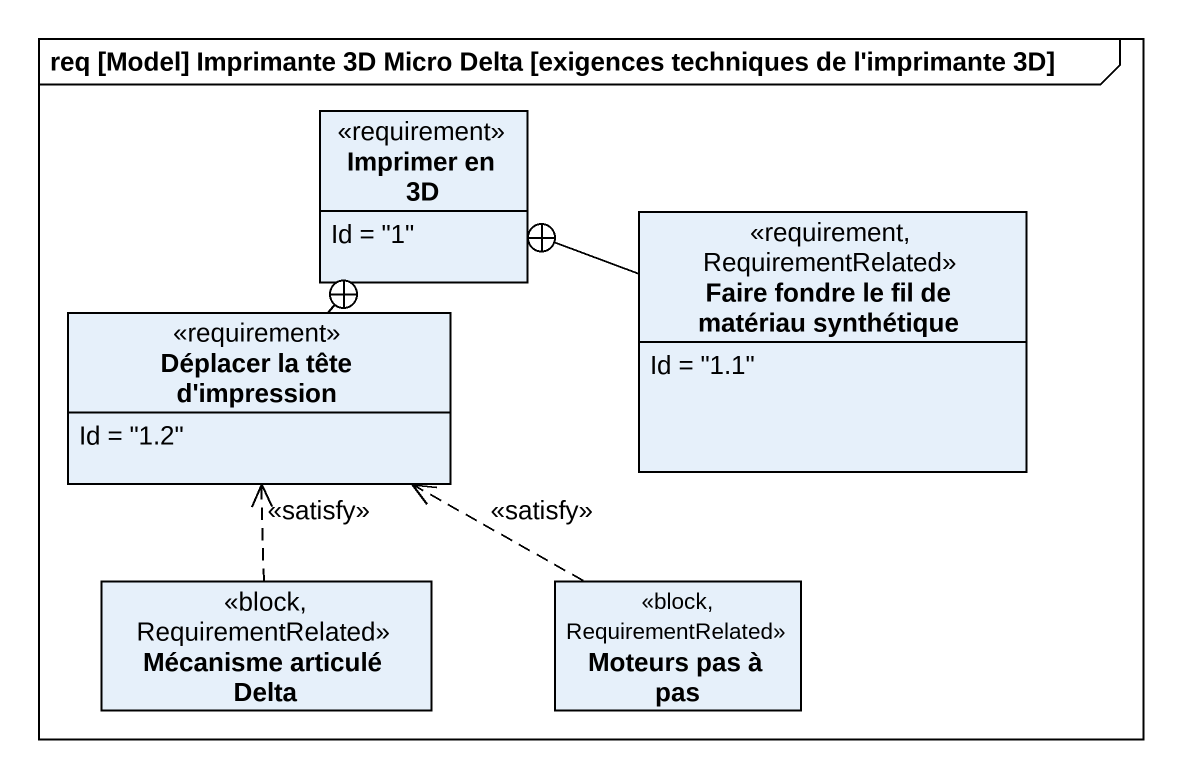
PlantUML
@startuml
mainframe req [Model] Imprimante 3D Micro Delta [exigences techniques de l'imprimante 3D]
hide circle
hide empty members
class "Imprimer en 3D" as Imprimer_en_3D <<requirement>> {
  Id = "1"
}
class "Faire fondre le fil de matériau synthétique" as Faire_fondre_le_fil_de <<requirement, RequirementRelated>> {
  Id = "1.1"
}
class "Déplacer la tête d'impression" as Déplacer_la_tête_d <<requirement>> {
  Id = "1.2"
}
class "Mécanisme articulé Delta" as Mécanisme_articulé_Delta <<block, RequirementRelated>>
class "Moteurs pas à pas" as Moteurs_pas_à_pas <<block, RequirementRelated>>
Faire_fondre_le_fil_de -left-+ Imprimer_en_3D
Déplacer_la_tête_d -up-+ Imprimer_en_3D
Mécanisme_articulé_Delta .up.> Déplacer_la_tête_d : <<satisfy>>
Moteurs_pas_à_pas .left.> Déplacer_la_tête_d : <<satisfy>>
@enduml
